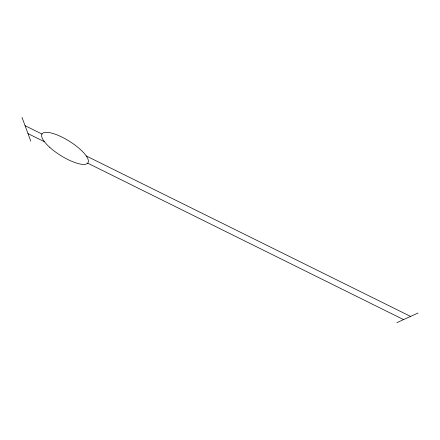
<?xml version="1.0" encoding="UTF-8"?>
<svg xmlns="http://www.w3.org/2000/svg" width="440" height="440" viewBox="0 0 440 440"><rect width="100%" height="100%" fill="white"/><g stroke="black" fill="none" stroke-linecap="round" stroke-linejoin="round"><path stroke-width="0.66" d="M396.891 322.647L418 313.043M25.075 125.686L41.987 134.057M86.284 155.969L410.586 316.415M27.99 133.601L44.484 141.768M87.665 163.152L403.557 319.611M22 117.354L30.767 141.125M49.561 147.169A27.104 8.344 32.1 0 0 87.945 162.8A27.104 8.344 32.1 0 0 57.53 135.102A27.104 8.344 32.1 0 0 49.561 147.169"/></g></svg>
